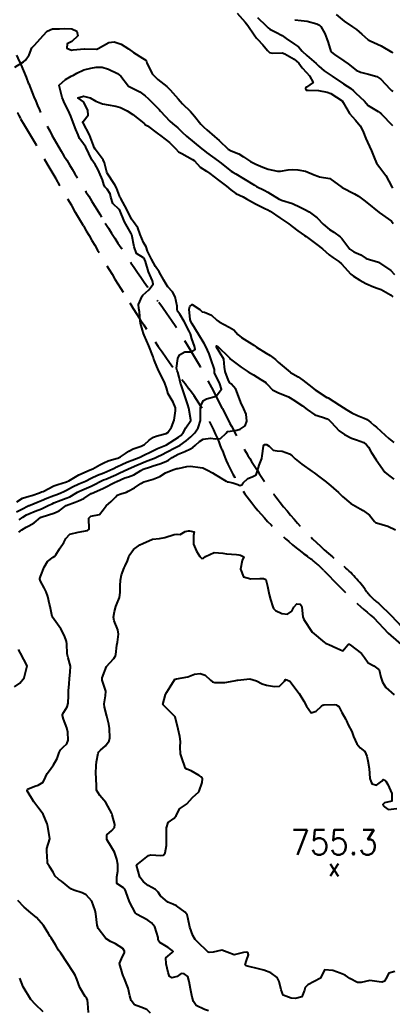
# Model space of a CAD drawing. Header units: metres. Extents: x 298520 to 308411, y 7433745 to 7450750.
# Drawn here: x 301833.4 to 301893.6, y 7441685.4 to 7441845.7 of the extents above; entities that cross this region are included whole.
import ezdxf
from ezdxf.enums import TextEntityAlignment as Align

# ---------------------------------------------------------------- set-up
doc = ezdxf.new("R2010")
doc.units = ezdxf.units.M
doc.header["$LTSCALE"] = 10
doc.linetypes.add('DASHED', pattern=[0.75, 0.5, -0.25])
for name, color, linetype in [('Curvas de Nivel 1m', 11, 'Continuous'), ('Curvas de Nivel 5m', 15, 'Continuous'), ('Pontos Cotados', 45, 'Continuous'), ('Vias Secundárias', 230, 'DASHED')]:
    doc.layers.add(name, color=color, linetype=linetype)
doc.styles.add('Style-STANDARD', font='STANDARD.shx')

# ---------------------------------------------------------------- blocks, each defined once
blk = doc.blocks.new('ELVTXT_159')
at = {"layer": 'Pontos Cotados', "linetype": 'Continuous', "style": 'Style-STANDARD'}
for s, height, p in [('755.3', 4, (0, 4)), ('x', 3, (0, 0))]:
    blk.add_text(s, height=height, dxfattribs=at).set_placement(p, align=Align.MIDDLE_CENTER)

msp = doc.modelspace()

# ---------------------------------------------------------------- linework, layer by layer
at = {"layer": 'Curvas de Nivel 1m', "flags": 128}
for points, elevation in [([(301868.52, 7441846.72), (301869.84, 7441845.29), (301870.29, 7441844.71), (301871.29, 7441843.22), (301871.65, 7441842.69), (301871.81, 7441842.52), (301872.71, 7441841.59), (301873.45, 7441840.67), (301873.79, 7441840.36), (301874.17, 7441840.27), (301875.79, 7441840.3), (301876.26, 7441840.16), (301877.77, 7441839.29), (301878.53, 7441838.61), (301879.03, 7441837.87), (301879.75, 7441837.12), (301880.22, 7441836.59), (301880.81, 7441835.5), (301879.72, 7441834.74), (301879.63, 7441834.68), (301879.59, 7441834.59), (301879.59, 7441834.47), (301879.71, 7441834.29), (301880.01, 7441834.29), (301881.71, 7441834.19), (301883.08, 7441833.92), (301883.7, 7441833.7), (301885.5, 7441832.52), (301885.69, 7441832.28), (301886.72, 7441830.51), (301887.66, 7441829.43), (301888.43, 7441828.49), (301888.84, 7441827.69), (301889.32, 7441826.47), (301889.61, 7441825.85), (301890.25, 7441824.46), (301890.66, 7441823.38), (301891.08, 7441822.45), (301891.57, 7441821.75), (301892.59, 7441820.44), (301893.53, 7441818.6), (301893.64, 7441818.43)], 746), ([(301877.85, 7441845.65), (301878.89, 7441845.56), (301879.85, 7441845.45), (301881.43, 7441844.98), (301881.84, 7441844.78), (301882.06, 7441844.57), (301882.69, 7441843.43), (301883.05, 7441842.55), (301883.23, 7441841.97), (301883.7, 7441840.54), (301883.79, 7441840.41), (301884.26, 7441840.06), (301885.77, 7441839.04), (301886.48, 7441838.51), (301887.75, 7441837.52), (301888.45, 7441837.19), (301889.75, 7441836.88), (301891.12, 7441836.46), (301891.74, 7441836.06), (301893.25, 7441834.43), (301893.5, 7441834.21), (301893.71, 7441834.05)], 744), ([(301884.53, 7441846.53), (301885.85, 7441845.43), (301887.19, 7441844.51), (301887.83, 7441844.07), (301888.68, 7441843.35), (301889.65, 7441842.47), (301889.73, 7441842.39), (301889.81, 7441842.34), (301890.02, 7441842.26), (301891.8, 7441841.43), (301893.55, 7441840.42), (301893.69, 7441840.33)], 743), ([(301832.59, 7441837.99), (301833.76, 7441838.67), (301834.03, 7441838.87), (301834.33, 7441839.13), (301834.91, 7441840), (301835.35, 7441841.12), (301835.56, 7441841.36), (301835.8, 7441841.54), (301837.19, 7441843.1), (301837.82, 7441843.82), (301838.72, 7441844.18), (301839.82, 7441844.18), (301840.64, 7441844.24), (301841.82, 7441844.2), (301842.61, 7441843.83), (301842.79, 7441843.04), (301841.8, 7441842.13), (301841.07, 7441841.79), (301841.04, 7441841.06), (301841.79, 7441840.76), (301842.06, 7441840.77), (301843.79, 7441840.93), (301843.88, 7441840.93), (301845.79, 7441840.91), (301845.87, 7441840.92), (301846.07, 7441841), (301847.8, 7441841.99), (301848.68, 7441842.08), (301849.8, 7441841.7), (301850.99, 7441840.94), (301851.78, 7441840.35), (301853.24, 7441839.44), (301853.77, 7441839.1), (301853.9, 7441838.9), (301853.96, 7441838.7), (301854.83, 7441836.89), (301855.73, 7441836), (301857.2, 7441834.86), (301857.46, 7441834.61), (301857.71, 7441834.31), (301858.98, 7441832.84), (301859.31, 7441832.46), (301859.69, 7441832.08), (301860.99, 7441830.82), (301861.66, 7441830.07), (301862.68, 7441828.79), (301863.15, 7441828.3), (301863.63, 7441827.86), (301864.9, 7441826.77), (301865.61, 7441826.14), (301867.1, 7441824.74), (301867.59, 7441824.43), (301868.81, 7441823.95), (301869.58, 7441823.48), (301870.71, 7441822.7), (301871.57, 7441822.29), (301872.7, 7441821.81), (301873.56, 7441821.46), (301875.07, 7441821.14), (301875.56, 7441821.16), (301876.8, 7441821.39), (301877.56, 7441821.44), (301878.34, 7441821.39), (301879.56, 7441821.13), (301881.01, 7441820.58), (301881.55, 7441820.33), (301881.86, 7441820.26), (301883.54, 7441819.95), (301885.52, 7441818.52), (301887.51, 7441817.5), (301888.14, 7441817.12), (301889.01, 7441816.48), (301889.5, 7441816.08), (301891.47, 7441814.45), (301893.46, 7441813.04), (301893.73, 7441812.7)], 747), ([(301832.91, 7441767.63), (301833.83, 7441768.22), (301834.92, 7441768.57), (301835.36, 7441768.68), (301836.58, 7441769.1), (301836.83, 7441769.21), (301836.93, 7441769.25), (301837.17, 7441769.33), (301838.94, 7441770.21), (301839.55, 7441770.46), (301840.95, 7441770.86), (301841.09, 7441770.91), (301841.33, 7441771.05), (301842.96, 7441772), (301844.76, 7441772.8), (301844.97, 7441772.89), (301845.05, 7441772.92), (301845.24, 7441773), (301846.35, 7441773.62), (301846.99, 7441773.96), (301847.69, 7441774.27), (301849, 7441774.65), (301849.23, 7441774.72), (301849.71, 7441774.94), (301850.47, 7441775.48), (301851.01, 7441775.82), (301851.75, 7441776.19), (301853.02, 7441776.64), (301853.56, 7441776.9), (301854.33, 7441777.6), (301855.04, 7441778.09), (301855.6, 7441778.32), (301857.05, 7441778.7), (301857.34, 7441778.86), (301857.95, 7441779.73), (301858.36, 7441780.84), (301858.6, 7441782.35), (301858.57, 7441782.84), (301858.19, 7441783.76), (301857.53, 7441784.85), (301857.41, 7441785.14), (301857.14, 7441786.11), (301856.86, 7441786.86), (301856.57, 7441787.45), (301855.85, 7441788.87), (301855.19, 7441790.44), (301855.03, 7441790.88), (301854.95, 7441791.13), (301854.28, 7441792.89), (301853.52, 7441794.61), (301853.41, 7441794.9), (301853.25, 7441795.42), (301852.9, 7441796.54), (301852.84, 7441796.91), (301852.75, 7441798.38), (301852.64, 7441798.91), (301852.6, 7441799.6), (301853.17, 7441800.9), (301853.31, 7441801.07), (301854.27, 7441801.94), (301854.99, 7441802.88), (301854.84, 7441803.38), (301854.21, 7441804.89), (301853.74, 7441806.53), (301853.58, 7441806.9), (301853.39, 7441807.11), (301852.28, 7441807.81), (301851.91, 7441808.92), (301851.53, 7441810.83), (301851.5, 7441810.93), (301851.48, 7441810.98), (301851.43, 7441811.05), (301850.31, 7441812.94), (301849.5, 7441814.93), (301849.49, 7441814.95), (301848.46, 7441815.94), (301848.14, 7441816.97), (301848, 7441817.47), (301847.52, 7441818.22), (301847.15, 7441818.6), (301847, 7441818.98), (301846.79, 7441819.73), (301846.24, 7441820.99), (301846.03, 7441821.46), (301845.57, 7441822.25), (301845.08, 7441823), (301844.57, 7441824.03), (301844.07, 7441825.02), (301843.61, 7441825.73), (301843.06, 7441826.47), (301842.82, 7441827.03), (301842.49, 7441827.9), (301842.03, 7441829.04), (301841.66, 7441830.07), (301841.23, 7441831.05), (301840.71, 7441832.04), (301840.25, 7441833.06), (301839.78, 7441835.01), (301839.79, 7441835.07), (301840.78, 7441836.01), (301841.74, 7441836.55), (301842.08, 7441836.71), (301842.62, 7441837.04), (301843.75, 7441837.54), (301844.92, 7441837.84), (301845.75, 7441837.99), (301846.75, 7441837.98), (301847.75, 7441837.65), (301849.2, 7441836.96), (301849.74, 7441836.51), (301850.97, 7441834.94), (301851.71, 7441834.51), (301852.81, 7441834.02), (301853.7, 7441833.35), (301854.16, 7441832.9), (301855.68, 7441831.4), (301855.93, 7441831.13), (301856.16, 7441830.88), (301857.65, 7441829.26), (301858.11, 7441828.85), (301858.95, 7441828.16), (301859.63, 7441827.48), (301860.33, 7441826.82), (301861.61, 7441825.78), (301862.81, 7441824.79), (301863.25, 7441824.45), (301863.59, 7441824.19), (301865.52, 7441822.76), (301865.57, 7441822.72), (301865.73, 7441822.6), (301867.56, 7441821.18), (301867.82, 7441821), (301868.3, 7441820.73), (301869.54, 7441819.99), (301871.35, 7441818.87), (301871.52, 7441818.76), (301871.66, 7441818.69), (301872.92, 7441818.08), (301873.51, 7441817.76), (301875.35, 7441816.64), (301875.5, 7441816.55), (301875.68, 7441816.46), (301877.49, 7441815.91), (301878.74, 7441815.35), (301879.48, 7441814.96), (301880.19, 7441814.58), (301881.46, 7441813.6), (301882.46, 7441812.56), (301883.44, 7441811.72), (301884.16, 7441811.26), (301885.18, 7441810.52), (301885.43, 7441810.24), (301886.76, 7441808.51), (301887.4, 7441808.1), (301888.52, 7441807.61), (301889.39, 7441807.02), (301891.38, 7441806.45), (301893.36, 7441805.08), (301893.99, 7441804.42)], 748), ([(301832.89, 7441766.02), (301833.65, 7441766.38), (301834.9, 7441767.04), (301834.96, 7441767.06), (301835.1, 7441767.12), (301836.38, 7441767.64), (301836.91, 7441767.85), (301837.79, 7441768.22), (301838.93, 7441768.64), (301839.24, 7441768.75), (301839.95, 7441769.06), (301840.62, 7441769.37), (301840.94, 7441769.52), (301841.94, 7441770.04), (301842.95, 7441770.53), (301844.01, 7441771.01), (301844.96, 7441771.49), (301845.98, 7441771.97), (301846.97, 7441772.34), (301848.45, 7441772.96), (301848.8, 7441773.13), (301848.98, 7441773.23), (301850.13, 7441773.79), (301850.99, 7441774.14), (301851.56, 7441774.36), (301852.97, 7441774.91), (301852.99, 7441774.92), (301853.04, 7441774.95), (301855.01, 7441775.96), (301855.64, 7441776.25), (301857.02, 7441776.81), (301857.12, 7441776.86), (301859.04, 7441778.08), (301859.46, 7441778.4), (301859.81, 7441778.82), (301860.26, 7441779.61), (301861.07, 7441780.78), (301861.07, 7441780.93), (301860.73, 7441782.81), (301860.58, 7441783.34), (301860.07, 7441784.82), (301859.53, 7441786.43), (301859.41, 7441786.83), (301859.15, 7441787.8), (301858.93, 7441788.6), (301858.85, 7441788.83), (301858.74, 7441789.26), (301858.96, 7441790.83), (301859.2, 7441791.42), (301860.09, 7441791.94), (301861.2, 7441791.93), (301861.74, 7441792.27), (301861.64, 7441792.81), (301861.23, 7441794.04), (301861.01, 7441794.81), (301860.8, 7441795.26), (301859.98, 7441796.82), (301859.27, 7441798), (301858.92, 7441798.48), (301858.84, 7441798.84), (301858.83, 7441799.3), (301858.53, 7441800.84), (301858.07, 7441801.6), (301857.33, 7441802.42), (301857.04, 7441802.86), (301856.7, 7441803.51), (301855.92, 7441804.87), (301855.37, 7441805.73), (301854.68, 7441806.89), (301854.07, 7441808.22), (301853.82, 7441808.9), (301853.41, 7441809.6), (301852.87, 7441810.91), (301852.5, 7441811.97), (301851.78, 7441812.93), (301851.46, 7441813.39), (301850.7, 7441814.94), (301849.73, 7441816.72), (301849.6, 7441816.95), (301849.51, 7441817.19), (301849.03, 7441818.47), (301848.79, 7441818.96), (301847.55, 7441820.84), (301847.5, 7441820.97), (301847.11, 7441822.52), (301846.89, 7441822.98), (301845.6, 7441824.73), (301845.43, 7441825), (301845.3, 7441825.31), (301844.67, 7441827.01), (301843.64, 7441828.96), (301843.62, 7441829), (301843.61, 7441829.02), (301843.61, 7441829.06), (301843.65, 7441829.17), (301844.44, 7441830.23), (301844.41, 7441831.01), (301843.69, 7441832.4), (301843.34, 7441832.67), (301842.78, 7441833.03), (301843.7, 7441833.32), (301844.77, 7441833.01), (301845.69, 7441832.49), (301846.76, 7441832.06), (301847.68, 7441831.9), (301848.94, 7441831.7), (301849.68, 7441831.47), (301850.75, 7441830.94), (301851.66, 7441830.34), (301853.44, 7441828.9), (301853.54, 7441828.8), (301853.64, 7441828.73), (301854.05, 7441828.48), (301855.63, 7441827.3), (301856.19, 7441826.87), (301857.61, 7441825.8), (301858.56, 7441824.85), (301859.05, 7441824.3), (301859.58, 7441824.01), (301861.34, 7441823.05), (301861.57, 7441822.89), (301861.62, 7441822.86), (301861.66, 7441822.81), (301862.57, 7441821.8), (301863.56, 7441821.13), (301864.11, 7441820.77), (301865.54, 7441819.72), (301866.79, 7441818.75), (301867.52, 7441818.11), (301868.32, 7441817.54), (301869.51, 7441816.98), (301870.06, 7441816.7), (301871.49, 7441815.88), (301873, 7441815.14), (301873.48, 7441814.9), (301873.85, 7441814.66), (301875.46, 7441813.59), (301876.87, 7441812.63), (301877.45, 7441812.19), (301878.33, 7441811.5), (301879.43, 7441810.76), (301879.68, 7441810.59), (301881.41, 7441809.3), (301882.34, 7441808.56), (301883.39, 7441807.64), (301884.01, 7441807.16), (301884.95, 7441806.53), (301885.38, 7441806.17), (301886.91, 7441804.5), (301887.35, 7441804.15), (301888.38, 7441803.52), (301889.34, 7441802.98), (301890.55, 7441802.46), (301891.33, 7441802.19), (301891.8, 7441801.98), (301893.32, 7441801.12), (301893.72, 7441800.83)], 749), ([(301833.25, 7441762.74), (301833.74, 7441763.13), (301834.45, 7441763.53), (301834.86, 7441763.74), (301835.76, 7441764.22), (301836.75, 7441765.1), (301836.83, 7441765.15), (301836.88, 7441765.17), (301837.01, 7441765.22), (301838.89, 7441765.83), (301839.76, 7441766.19), (301840.9, 7441767.05), (301842.37, 7441767.57), (301842.91, 7441767.78), (301843.77, 7441768.17), (301844.93, 7441768.97), (301844.95, 7441768.98), (301844.98, 7441769), (301846.35, 7441769.57), (301846.94, 7441769.85), (301848.84, 7441770.84), (301848.95, 7441770.89), (301849, 7441770.91), (301849.08, 7441770.95), (301850.38, 7441771.51), (301850.96, 7441771.71), (301851.85, 7441772.03), (301852.97, 7441772.72), (301853.33, 7441772.9), (301854.53, 7441773.33), (301854.98, 7441773.48), (301856.05, 7441773.81), (301856.99, 7441774.15), (301857.46, 7441774.39), (301858.05, 7441774.84), (301859.01, 7441775.37), (301860.07, 7441775.77), (301861.02, 7441776.22), (301861.39, 7441776.44), (301861.79, 7441776.8), (301862.43, 7441777.39), (301863.03, 7441777.76), (301864.21, 7441777.95), (301865.03, 7441777.84), (301865.87, 7441777.91), (301866.75, 7441778.74), (301866.87, 7441778.91), (301867.05, 7441779), (301868.51, 7441779.26), (301869.05, 7441779.39), (301869.83, 7441779.93), (301870.11, 7441780.7), (301869.97, 7441781.82), (301869.64, 7441782.7), (301869.11, 7441783.73), (301868.77, 7441784.72), (301868.31, 7441785.9), (301867.56, 7441786.73), (301867.33, 7441786.92), (301867.15, 7441787.3), (301866.62, 7441788.75), (301866.49, 7441789.43), (301866.41, 7441790.75), (301865.21, 7441792.68), (301865.19, 7441792.74), (301865.18, 7441792.76), (301865.13, 7441792.84), (301865.21, 7441792.89), (301865.41, 7441792.76), (301867.2, 7441791.05), (301867.34, 7441790.88), (301867.47, 7441790.74), (301869.17, 7441789.41), (301870.33, 7441788.7), (301871.16, 7441788.22), (301872.37, 7441787.46), (301873.15, 7441786.94), (301873.28, 7441786.8), (301873.37, 7441786.67), (301874.24, 7441785.76), (301875.13, 7441785.35), (301876.82, 7441784.62), (301877.12, 7441784.45), (301877.53, 7441784.2), (301879.1, 7441783.17), (301879.86, 7441782.58), (301881.08, 7441781.74), (301882.31, 7441781.33), (301883.08, 7441781.05), (301883.39, 7441780.86), (301883.73, 7441780.54), (301885.05, 7441779.14), (301885.88, 7441778.51), (301887.04, 7441777.95), (301887.83, 7441777.69), (301889.03, 7441777.22), (301889.44, 7441776.89), (301889.76, 7441776.47), (301890.22, 7441775.66), (301891, 7441774.45), (301892.4, 7441772.44), (301892.97, 7441771.95), (301893.84, 7441771.29)], 751), ([(301854.52, 7441684.88), (301853.93, 7441685.47), (301852.97, 7441685.87), (301851.94, 7441686.24), (301851.42, 7441686.92), (301851.2, 7441687.67), (301850.94, 7441688.92), (301850.24, 7441690.68), (301850.14, 7441690.93), (301850, 7441691.26), (301849.52, 7441692.94), (301850.03, 7441694.03), (301850.33, 7441694.64), (301850.33, 7441694.93), (301850.05, 7441695.35), (301848.9, 7441696.11), (301848.07, 7441696.47), (301847.32, 7441696.97), (301846.09, 7441698.57), (301845.96, 7441698.98), (301845.94, 7441699.14), (301845.7, 7441700.98), (301845.62, 7441701.49), (301845.07, 7441702.99), (301844.15, 7441704.03), (301843.51, 7441704.36), (301842.16, 7441704.77), (301841.68, 7441705.03), (301840.17, 7441706.22), (301839.68, 7441706.56), (301839.12, 7441707.07), (301838.82, 7441707.69), (301838.21, 7441708.62), (301837.91, 7441709.08), (301837.9, 7441709.4), (301837.78, 7441711.08), (301837.78, 7441711.54), (301838.26, 7441713.08), (301837.92, 7441715.08), (301837.82, 7441715.55), (301837.18, 7441717.09), (301836.32, 7441718.2), (301835.68, 7441719.11), (301834.58, 7441720.88), (301834.64, 7441721.12), (301835.86, 7441721.61), (301836.36, 7441721.76), (301837.21, 7441722.25), (301837.57, 7441723.09), (301837.82, 7441723.65), (301838.4, 7441724.39), (301838.88, 7441725.07), (301839.44, 7441726.09), (301839.78, 7441727.06), (301839.97, 7441727.52), (301840.44, 7441727.93), (301841.02, 7441728.47), (301841.23, 7441729.04), (301841.16, 7441730.35), (301841.03, 7441731.04), (301840.49, 7441732.45), (301840.3, 7441733.05), (301840.31, 7441733.24), (301840.51, 7441733.59), (301841.09, 7441734.47), (301841.25, 7441735.04), (301841.26, 7441736.31), (301841.3, 7441737.04), (301841.41, 7441738.2), (301841.45, 7441739.04), (301841.56, 7441740.06), (301841.62, 7441741.04), (301841.25, 7441742.4), (301841.09, 7441743.05), (301841.03, 7441744.66), (301840.96, 7441745.05), (301840.65, 7441745.93), (301840.04, 7441747.06), (301838.69, 7441748.96), (301838.64, 7441749.07), (301838.32, 7441750.68), (301838.24, 7441751.08), (301837.97, 7441752.33), (301837.7, 7441753.09), (301837.37, 7441753.71), (301836.76, 7441754.79), (301836.64, 7441755.1), (301836.64, 7441755.22), (301836.77, 7441755.54), (301837.37, 7441757.09), (301837.91, 7441757.97), (301838.81, 7441758.66), (301839.05, 7441758.83), (301839.24, 7441759.07), (301839.85, 7441760.03), (301840.54, 7441761.05), (301840.64, 7441761.25), (301840.84, 7441761.73), (301841.49, 7441762.4), (301842.85, 7441762.75), (301844.38, 7441763.01), (301844.63, 7441763.23), (301844.57, 7441765), (301844.89, 7441765.3), (301846.29, 7441765.59), (301846.9, 7441766.35), (301847.36, 7441766.97), (301848.19, 7441767.69), (301848.93, 7441768.47), (301849.15, 7441768.73), (301849.72, 7441768.94), (301850.64, 7441769.23), (301850.94, 7441769.35), (301851.94, 7441769.92), (301852.95, 7441770.63), (301853.47, 7441770.9), (301854.96, 7441771.32), (301856.07, 7441771.76), (301856.97, 7441772.34), (301858.13, 7441772.84), (301858.8, 7441773.01), (301858.98, 7441773.05), (301860.43, 7441773.37), (301860.98, 7441773.42), (301862.55, 7441773.22), (301862.98, 7441773.12), (301863.73, 7441772.78), (301864.54, 7441772.33), (301864.97, 7441772.08), (301866.74, 7441770.96), (301866.95, 7441770.87), (301867.06, 7441770.85), (301867.83, 7441770.73), (301868.67, 7441770.44), (301868.95, 7441770.3), (301869.28, 7441770.38), (301869.53, 7441770.7), (301870.25, 7441771.4), (301870.96, 7441771.69), (301871.62, 7441772.03), (301871.83, 7441772.68), (301872.11, 7441773.55), (301872.5, 7441774.67), (301872.59, 7441775.09), (301872.8, 7441776.67), (301872.87, 7441776.82), (301873.03, 7441776.93), (301873.28, 7441776.92), (301873.72, 7441776.66), (301874.37, 7441776), (301875.02, 7441775.88), (301875.83, 7441775.82), (301877.01, 7441775.39), (301877.45, 7441775.06), (301877.93, 7441774.61), (301878.99, 7441773.74), (301880.66, 7441772.57), (301880.84, 7441772.45), (301880.97, 7441772.35), (301881.9, 7441771.62), (301882.96, 7441770.82), (301883.11, 7441770.7), (301883.29, 7441770.54), (301884.93, 7441769.13), (301885.56, 7441768.51), (301886.91, 7441767.35), (301888.43, 7441766.48), (301888.9, 7441766.26), (301889.93, 7441765.5), (301890.72, 7441764.45), (301890.88, 7441764.32), (301891.07, 7441764.26), (301892.87, 7441763.68), (301894.15, 7441763.13)], 752), ([(301863.93, 7441685.24), (301863.25, 7441685.46), (301861.94, 7441686.13), (301861.47, 7441686.79), (301861.28, 7441687.48), (301861.02, 7441688.8), (301860.77, 7441690.02), (301860.55, 7441690.8), (301860, 7441691.27), (301859.51, 7441691.31), (301858.83, 7441690.83), (301857.99, 7441690.61), (301857.63, 7441690.84), (301857.39, 7441691.46), (301857.07, 7441692.85), (301857.02, 7441693.86), (301858.04, 7441694.68), (301858.22, 7441694.84), (301858.14, 7441694.94), (301858.04, 7441695.01), (301857.38, 7441695.52), (301856.06, 7441696.32), (301855.81, 7441696.61), (301855.8, 7441696.86), (301855.79, 7441697.15), (301855.23, 7441698.87), (301854.72, 7441699.5), (301854.1, 7441699.91), (301852.29, 7441700.91), (301852.12, 7441701.06), (301851.14, 7441702.92), (301850.53, 7441704.56), (301850.37, 7441704.93), (301850.17, 7441705.16), (301849.09, 7441705.86), (301849.09, 7441706.95), (301849.28, 7441707.86), (301849.27, 7441708.94), (301849.1, 7441709.83), (301848.74, 7441710.95), (301848.24, 7441711.74), (301847.46, 7441712.97), (301847.5, 7441713.74), (301848.28, 7441714.47), (301848.72, 7441714.95), (301848.75, 7441715.42), (301848.36, 7441716.96), (301848.31, 7441717.17), (301847.3, 7441718.97), (301846.34, 7441720.13), (301845.8, 7441720.99), (301845.82, 7441721.53), (301845.77, 7441722.99), (301845.71, 7441723.66), (301845.76, 7441724.99), (301845.83, 7441725.56), (301846.09, 7441726.98), (301846.21, 7441727.2), (301846.43, 7441727.44), (301847.27, 7441728.14), (301847.88, 7441728.97), (301847.99, 7441729.44), (301847.92, 7441730.97), (301847.8, 7441731.65), (301847.46, 7441732.97), (301847.08, 7441734.41), (301847.04, 7441734.97), (301847.27, 7441736.23), (301847.31, 7441736.97), (301846.75, 7441738.8), (301846.71, 7441738.98), (301846.73, 7441739.14), (301847.41, 7441740.97), (301847.98, 7441741.59), (301848.61, 7441742.27), (301848.88, 7441742.69), (301848.95, 7441742.95), (301849.12, 7441744.46), (301849.2, 7441744.94), (301849.37, 7441746.23), (301849.28, 7441746.94), (301848.68, 7441748.37), (301848.58, 7441748.95), (301848.7, 7441749.87), (301848.96, 7441750.69), (301849.05, 7441750.95), (301849.51, 7441752.15), (301849.65, 7441752.94), (301849.65, 7441754.04), (301849.7, 7441754.94), (301849.87, 7441755.84), (301850.3, 7441756.93), (301850.46, 7441757.26), (301850.8, 7441758.08), (301851.02, 7441758.72), (301851.1, 7441758.93), (301851.79, 7441759.95), (301852.83, 7441760.67), (301853.28, 7441760.9), (301854.84, 7441761.57), (301855.98, 7441761.73), (301856.84, 7441761.85), (301858.36, 7441762.34), (301858.85, 7441762.41), (301859.32, 7441762.35), (301860.14, 7441762.82), (301860.7, 7441762.97), (301860.86, 7441762.97), (301861.57, 7441762.8), (301861.48, 7441762.17), (301861.47, 7441760.8), (301861.97, 7441759.65), (301862.52, 7441758.79), (301862.81, 7441758.49), (301863.09, 7441758.5), (301863.43, 7441758.78), (301864.82, 7441759.45), (301866.22, 7441759.35), (301866.82, 7441759.21), (301868.42, 7441759.12), (301868.82, 7441759.06), (301869.08, 7441758.98), (301869.64, 7441758.71), (301869.35, 7441758.16), (301869.07, 7441756.72), (301869.55, 7441755.49), (301870.77, 7441755.19), (301872.22, 7441755.22), (301872.77, 7441755.25), (301873.15, 7441755.05), (301873.29, 7441754.66), (301873.42, 7441753.99), (301873.69, 7441752.66), (301873.92, 7441751.85), (301874.32, 7441750.65), (301874.43, 7441750.37), (301874.71, 7441750.06), (301875.78, 7441749.55), (301876.7, 7441749.47), (301877.39, 7441749.93), (301877.71, 7441750.61), (301878.18, 7441751.14), (301878.72, 7441751.08), (301878.95, 7441750.83), (301879.01, 7441750.6), (301879.14, 7441749.04), (301879.3, 7441748.59), (301880.66, 7441746.57), (301882.65, 7441744.87), (301882.84, 7441744.74), (301883.37, 7441744.54), (301884.63, 7441743.94), (301885.62, 7441743.52), (301886.41, 7441744.5), (301886.55, 7441744.59), (301886.64, 7441744.58), (301886.8, 7441744.5), (301888.62, 7441743.11), (301889.1, 7441742.47), (301889.72, 7441741.58), (301890.6, 7441741.09), (301891.47, 7441740.44), (301891.78, 7441739.24), (301892, 7441738.44), (301892.56, 7441737.58), (301893.93, 7441736.42)], 753), ([(301832.55, 7441737.7), (301833.42, 7441738.28), (301834.13, 7441739.13), (301834.59, 7441741.12), (301833.53, 7441743.14), (301833.22, 7441743.73)], 751), ([(301894.01, 7441691.62), (301893.07, 7441691.35), (301892.54, 7441690.42), (301892.36, 7441690.05), (301891.99, 7441689.88), (301891.51, 7441689.96), (301889.99, 7441690.15), (301888.59, 7441689.87), (301887.99, 7441689.86), (301886.74, 7441690.49), (301886, 7441691.05), (301885.16, 7441691.36), (301884.01, 7441691.8), (301882.64, 7441691.92), (301881.99, 7441690.55), (301879.98, 7441689.46), (301879.55, 7441689.01), (301879.4, 7441688.59), (301879, 7441687.55), (301877.95, 7441687.26), (301877.24, 7441687.32), (301875.96, 7441687.77), (301875.63, 7441688.63), (301875.33, 7441689.98), (301874.99, 7441690.64), (301874, 7441691.4), (301872.84, 7441691.83), (301872.01, 7441692.04), (301870.23, 7441692.48), (301870.02, 7441692.53), (301869.86, 7441692.69), (301870.03, 7441693.43), (301870.39, 7441694.33), (301870.25, 7441694.69), (301870.04, 7441694.77), (301869.56, 7441694.7), (301868.04, 7441694.34), (301866.9, 7441694.73), (301866.05, 7441695.06), (301864.66, 7441694.76), (301864.04, 7441694.69), (301863.84, 7441694.77), (301862.06, 7441696.47), (301861.78, 7441696.79), (301861.4, 7441697.47), (301860.9, 7441698.8), (301860.58, 7441700.34), (301860.44, 7441700.81), (301860.12, 7441701.24), (301858.71, 7441702.25), (301858.14, 7441702.54), (301857.31, 7441702.85), (301856.15, 7441703.85), (301855.77, 7441704.48), (301855.35, 7441704.87), (301854.17, 7441705.55), (301853.43, 7441706.14), (301852.83, 7441706.9), (301852.29, 7441708.83), (301852.33, 7441708.91), (301854.23, 7441710.38), (301854.61, 7441710.49), (301856.23, 7441710.38), (301856.64, 7441710.45), (301856.93, 7441710.85), (301857.11, 7441711.99), (301857.13, 7441712.85), (301857.11, 7441714.02), (301857.1, 7441714.85), (301857.38, 7441715.76), (301858.3, 7441716.38), (301858.67, 7441716.83), (301859.21, 7441717.93), (301860.33, 7441718.72), (301860.39, 7441718.75), (301860.45, 7441718.81), (301861.34, 7441719.81), (301862.35, 7441720.69), (301862.42, 7441720.79), (301862.91, 7441722.24), (301862.93, 7441722.78), (301862.71, 7441723.11), (301862.39, 7441723.33), (301861.12, 7441724.08), (301860.4, 7441724.39), (301860.14, 7441724.56), (301860.07, 7441724.81), (301859.64, 7441726.05), (301859.4, 7441726.83), (301859.34, 7441727.93), (301859.37, 7441728.83), (301859.27, 7441729.64), (301859.01, 7441730.83), (301858.5, 7441732.84), (301856.52, 7441734.86), (301856.97, 7441736.43), (301857.15, 7441736.85), (301857.71, 7441737.69), (301858.4, 7441738.84), (301858.49, 7441738.93), (301858.57, 7441738.96), (301858.72, 7441738.99), (301860.58, 7441739.33), (301861.62, 7441739.77), (301862.58, 7441739.87), (301863.37, 7441739.57), (301864.23, 7441738.77), (301864.57, 7441738.53), (301864.91, 7441738.41), (301866.57, 7441738.41), (301866.85, 7441738.46), (301868.3, 7441738.72), (301868.53, 7441738.77), (301868.57, 7441738.77), (301868.63, 7441738.78), (301870.58, 7441738.97), (301871.65, 7441738.68), (301872.57, 7441738.17), (301873.28, 7441737.95), (301874.56, 7441737.75), (301875.38, 7441737.82), (301876.17, 7441738.62), (301876.33, 7441738.86), (301876.58, 7441738.85), (301877.06, 7441738.62), (301878.54, 7441736.6), (301879.34, 7441735.4), (301879.72, 7441734.58), (301880.51, 7441733.5), (301881.3, 7441733.77), (301882.18, 7441734.55), (301882.37, 7441734.71), (301882.53, 7441734.77), (301884.21, 7441734.85), (301884.53, 7441734.76), (301884.69, 7441734.69), (301884.99, 7441734.52), (301885.47, 7441733.55), (301886.07, 7441732.51), (301886.2, 7441732.22), (301886.48, 7441731.53), (301887.05, 7441730.49), (301887.32, 7441729.64), (301887.87, 7441728.49), (301888.44, 7441727.8), (301889.17, 7441727.21), (301889.52, 7441726.46), (301889.66, 7441725.71), (301889.89, 7441724.46), (301889.99, 7441722.84), (301890.12, 7441722.45), (301890.2, 7441722.28), (301890.37, 7441722.01), (301891.05, 7441721.76), (301891.93, 7441722.43), (301892.13, 7441722.68), (301892.38, 7441722.59), (301892.59, 7441722.43), (301892.88, 7441721.91), (301893.51, 7441720.42), (301893.55, 7441719.21), (301892.34, 7441718.9), (301892.1, 7441718.67), (301892.2, 7441718.43), (301892.33, 7441718.28), (301892.93, 7441717.82), (301894.33, 7441717.98)], 754), ([(301844.54, 7441685), (301844.43, 7441686.52), (301844.37, 7441687), (301844.22, 7441687.27), (301843.96, 7441687.58), (301843.1, 7441689.02), (301842.61, 7441690.4), (301842.36, 7441691.03), (301842, 7441691.65), (301841.09, 7441693.04), (301840.04, 7441694.61), (301839.84, 7441694.85), (301839.68, 7441695.06), (301839.16, 7441695.96), (301838.48, 7441697.07), (301838.31, 7441697.31), (301838.08, 7441697.68), (301837.24, 7441699.09), (301836.11, 7441700.39), (301835.21, 7441701.11), (301834.13, 7441702.03), (301833.09, 7441703.14)], 751)]:
    msp.add_lwpolyline(points, dxfattribs=dict(at, elevation=elevation))
at = {"layer": 'Curvas de Nivel 5m', "flags": 128}
for points, elevation in [([(301871.85, 7441846.02), (301873.23, 7441844.67), (301873.53, 7441844.36), (301873.83, 7441844.12), (301874.8, 7441843.67), (301875.82, 7441843.11), (301876.45, 7441842.63), (301877.8, 7441841.69), (301878.45, 7441841.26), (301879.06, 7441840.6), (301879.78, 7441839.89), (301881.3, 7441838.57), (301881.76, 7441838.13), (301882.61, 7441837.42), (301883.74, 7441836.63), (301883.87, 7441836.54), (301885.72, 7441835.27), (301886.91, 7441834.51), (301887.36, 7441834.15), (301887.71, 7441833.8), (301888.38, 7441833.17), (301889.14, 7441832.48), (301889.39, 7441832.17), (301889.69, 7441831.81), (301891.34, 7441830.79), (301891.67, 7441830.59), (301891.75, 7441830.53), (301891.82, 7441830.45), (301893.65, 7441828.57)], 745), ([(301833.31, 7441764.7), (301833.89, 7441765.13), (301834.49, 7441765.52), (301834.89, 7441765.72), (301835.9, 7441766.11), (301836.9, 7441766.52), (301838.1, 7441767.08), (301838.64, 7441767.34), (301838.91, 7441767.45), (301840.07, 7441767.9), (301840.92, 7441768.22), (301841.5, 7441768.47), (301842.47, 7441769.03), (301842.76, 7441769.2), (301842.94, 7441769.29), (301843.42, 7441769.51), (301844.94, 7441770.18), (301845.5, 7441770.44), (301846.52, 7441770.98), (301846.81, 7441771.13), (301846.96, 7441771.19), (301847.31, 7441771.33), (301848.96, 7441772.02), (301849.6, 7441772.31), (301850.89, 7441772.93), (301850.95, 7441772.95), (301850.97, 7441772.97), (301852.31, 7441773.59), (301852.99, 7441773.86), (301853.75, 7441774.14), (301855, 7441774.64), (301855.17, 7441774.71), (301855.52, 7441774.87), (301856.52, 7441775.36), (301857.01, 7441775.6), (301858.66, 7441776.47), (301859.02, 7441776.65), (301859.14, 7441776.71), (301859.34, 7441776.83), (301860.31, 7441777.53), (301861.04, 7441778.17), (301861.37, 7441778.47), (301861.69, 7441778.8), (301862.22, 7441779.64), (301862.59, 7441780.79), (301862.63, 7441781.24), (301862.62, 7441782.79), (301862.66, 7441783.23), (301863.11, 7441784.05), (301863.57, 7441784.33), (301865.12, 7441784.76), (301865.99, 7441785.89), (301865.76, 7441786.75), (301865.15, 7441787.96), (301864.86, 7441788.46), (301864.89, 7441788.76), (301864.86, 7441789.07), (301864.3, 7441790.77), (301864.01, 7441791.59), (301863.49, 7441792.79), (301863.22, 7441793.26), (301862.31, 7441794.8), (301861.26, 7441796.46), (301861.06, 7441796.81), (301860.94, 7441797.14), (301860.81, 7441798.81), (301860.87, 7441799.23), (301861.29, 7441799.57), (301862.53, 7441798.79), (301862.91, 7441798.41), (301863.28, 7441798.33), (301864.37, 7441797.87), (301865.27, 7441797.06), (301865.65, 7441796.76), (301867.25, 7441795.92), (301867.98, 7441795.46), (301868.67, 7441794.72), (301869.24, 7441794.21), (301870.51, 7441793.41), (301871.22, 7441792.99), (301871.67, 7441792.69), (301873.2, 7441791.7), (301873.86, 7441791.32), (301874.72, 7441790.65), (301875.19, 7441790.25), (301877.12, 7441788.62), (301877.16, 7441788.59), (301878.42, 7441787.86), (301879.15, 7441787.35), (301880.11, 7441786.58), (301881.14, 7441785.79), (301883.05, 7441784.55), (301883.12, 7441784.51), (301883.22, 7441784.45), (301885.1, 7441783.28), (301886.28, 7441782.51), (301887.09, 7441782.03), (301887.97, 7441781.6), (301889.08, 7441781.17), (301889.55, 7441780.94), (301890.12, 7441780.46), (301890.65, 7441780.04), (301891.06, 7441779.7), (301892.44, 7441778.44), (301893.04, 7441777.9), (301893.84, 7441777.23)], 750), ([(301837.21, 7441685.09), (301835.94, 7441686.28), (301835.21, 7441687.11), (301833.97, 7441689.12), (301833.4, 7441690.54)], 750)]:
    msp.add_lwpolyline(points, dxfattribs=dict(at, elevation=elevation))
at = {"layer": 'Vias Secundárias'}
for points in [[(301926.4, 7441715.75, 0.256291), (301922.16, 7441723.93, -0.044762), (301915.25, 7441729.54, 0.017057), (301905.94, 7441737.97, 0.004835), (301901.07, 7441742.01, 0.007382), (301897.2, 7441745.06, -0.070978), (301896.42, 7441745.85, 0.028561), (301895.18, 7441747.35), (301893.48, 7441749.19), (301891.56, 7441751.09, -0.082374), (301889.21, 7441753.46, 0.069329), (301885.28, 7441757.62, -0.05776), (301875.5, 7441767.52, -0.031408), (301870.27, 7441775.14, -0.021453), (301866.15, 7441782.76, 0.044661), (301855.72, 7441800.11, -0.019797), (301847.23, 7441812.74, -0.001249), (301840.11, 7441824.37, -0.050797), (301834.89, 7441835.3, 0.09623), (301825.74, 7441850.72, 0.036025), (301812.25, 7441863.83, 0.036025)], [(301810.41, 7441861.94), (301814.04, 7441858.83, -0.053941), (301821.73, 7441850.64, 0.041857), (301825.03, 7441846.95, -0.147708), (301830.35, 7441837.67, 0.076759), (301833.55, 7441829.67, -0.002567), (301843.69, 7441812.31, 0.008215), (301851.18, 7441799.82, 0.02362), (301860.75, 7441785.93, -0.076777), (301866.11, 7441776.05, 0.081877), (301870.89, 7441767.45, 0.067785), (301879.96, 7441758.76, -0.039621), (301882.54, 7441756.55, 0.030913), (301890.6, 7441748.85), (301892.96, 7441746.4), (301899.72, 7441740.43), (301905.01, 7441735.59, 0.023523), (301909.01, 7441732.27, -0.030088), (301915.15, 7441727.03, -0.001054), (301919.43, 7441722.89, -0.02981), (301921.12, 7441721.05, -0.191582), (301922.8, 7441715.67)]]:
    msp.add_lwpolyline(points, format="xyb", dxfattribs=at)

# ---------------------------------------------------------------- block references
at = {"layer": 'Pontos Cotados', "linetype": 'Continuous'}
msp.add_blockref('ELVTXT_159', (301884.21, 7441708.53, 755.26), dxfattribs=at)

doc.saveas('drawing.dxf')
